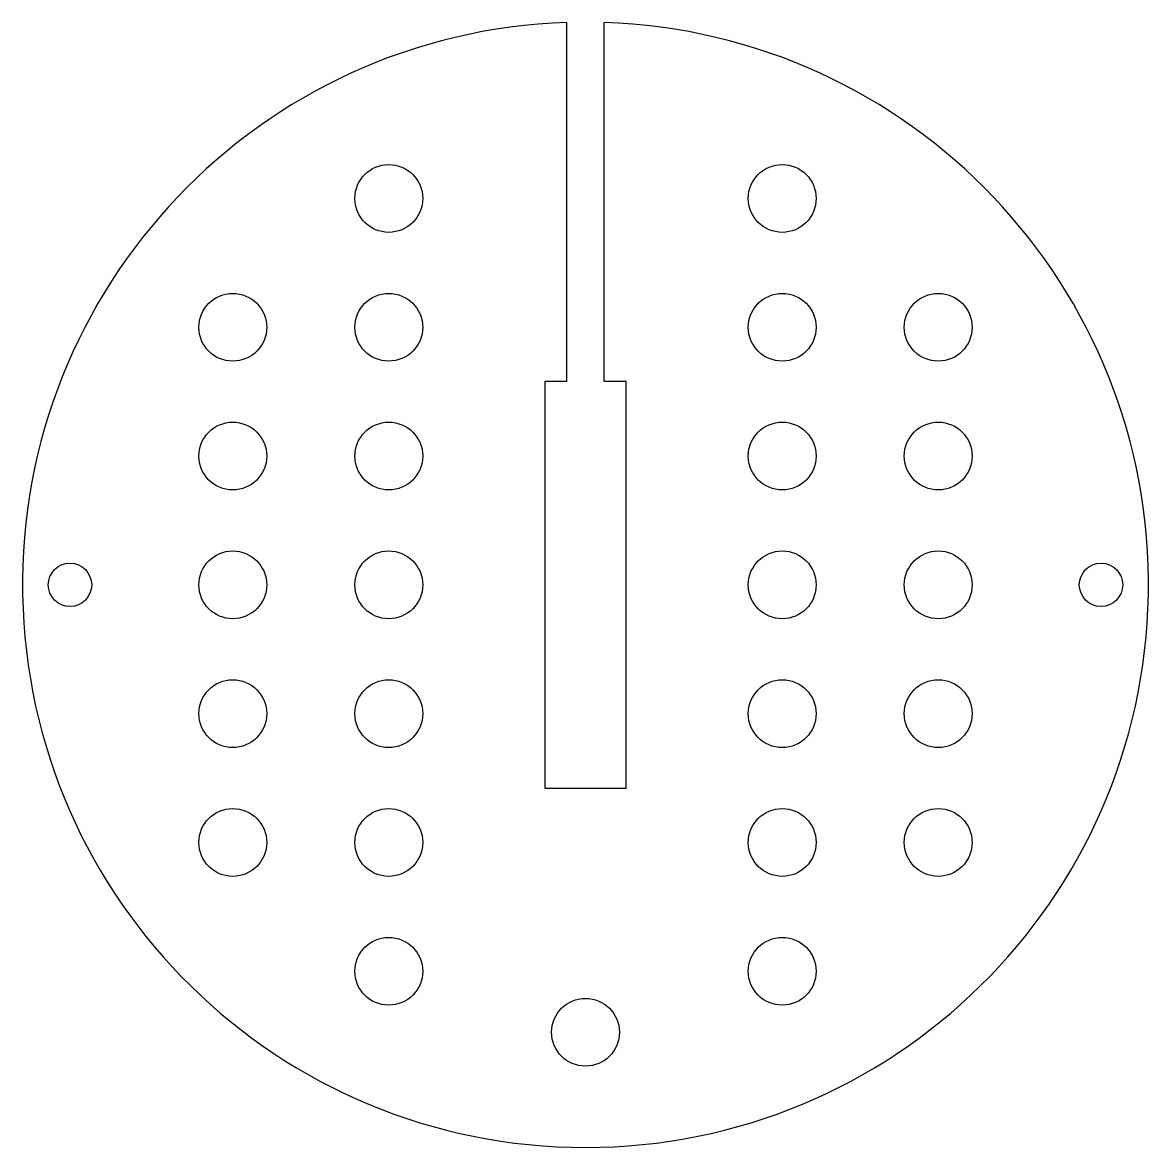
# Model space of a CAD drawing. Header units: millimetres. Extents: x -41.5 to 41.5, y -41.5 to 41.5.
import ezdxf

# ---------------------------------------------------------------- set-up
doc = ezdxf.new("R2010")
doc.units = ezdxf.units.MM
doc.layers.add('Sketch', color=7, linetype='CONTINUOUS')

msp = doc.modelspace()

# ---------------------------------------------------------------- linework, layer by layer
at = {"layer": 'Sketch'}
for p, q in [((-1.375, 15), (-1.375, 41.477)), ((1.375, 15), (1.375, 41.477)), ((-1.375, 15), (-3, 15)), ((-3, 15), (-3, -15)), ((3, 15), (1.375, 15)), ((3, -15), (3, 15)), ((-3, -15), (3, -15))]:
    msp.add_line(p, q, dxfattribs=at)
for centre, radius in [((-14.5, 28.5), 2.5), ((14.5, 28.5), 2.5), ((-26, 19), 2.5), ((-14.5, 19), 2.5), ((14.5, 19), 2.5), ((26, 19), 2.5), ((-26, 9.5), 2.5), ((-14.5, 9.5), 2.5), ((14.5, 9.5), 2.5), ((26, 9.5), 2.5), ((-26, 0), 2.5), ((-14.5, 0), 2.5), ((14.5, 0), 2.5), ((26, 0), 2.5), ((-38, 0), 1.6), ((38, 0), 1.6), ((-26, -9.5), 2.5), ((-14.5, -9.5), 2.5), ((14.5, -9.5), 2.5), ((26, -9.5), 2.5), ((-26, -19), 2.5), ((-14.5, -19), 2.5), ((14.5, -19), 2.5), ((26, -19), 2.5), ((-14.5, -28.5), 2.5), ((14.5, -28.5), 2.5), ((0, -33), 2.5)]:
    msp.add_circle(centre, radius, dxfattribs=at)
msp.add_arc((0, 0), 41.5, 91.8987, 88.1013, dxfattribs=at)

doc.saveas('drawing.dxf')
